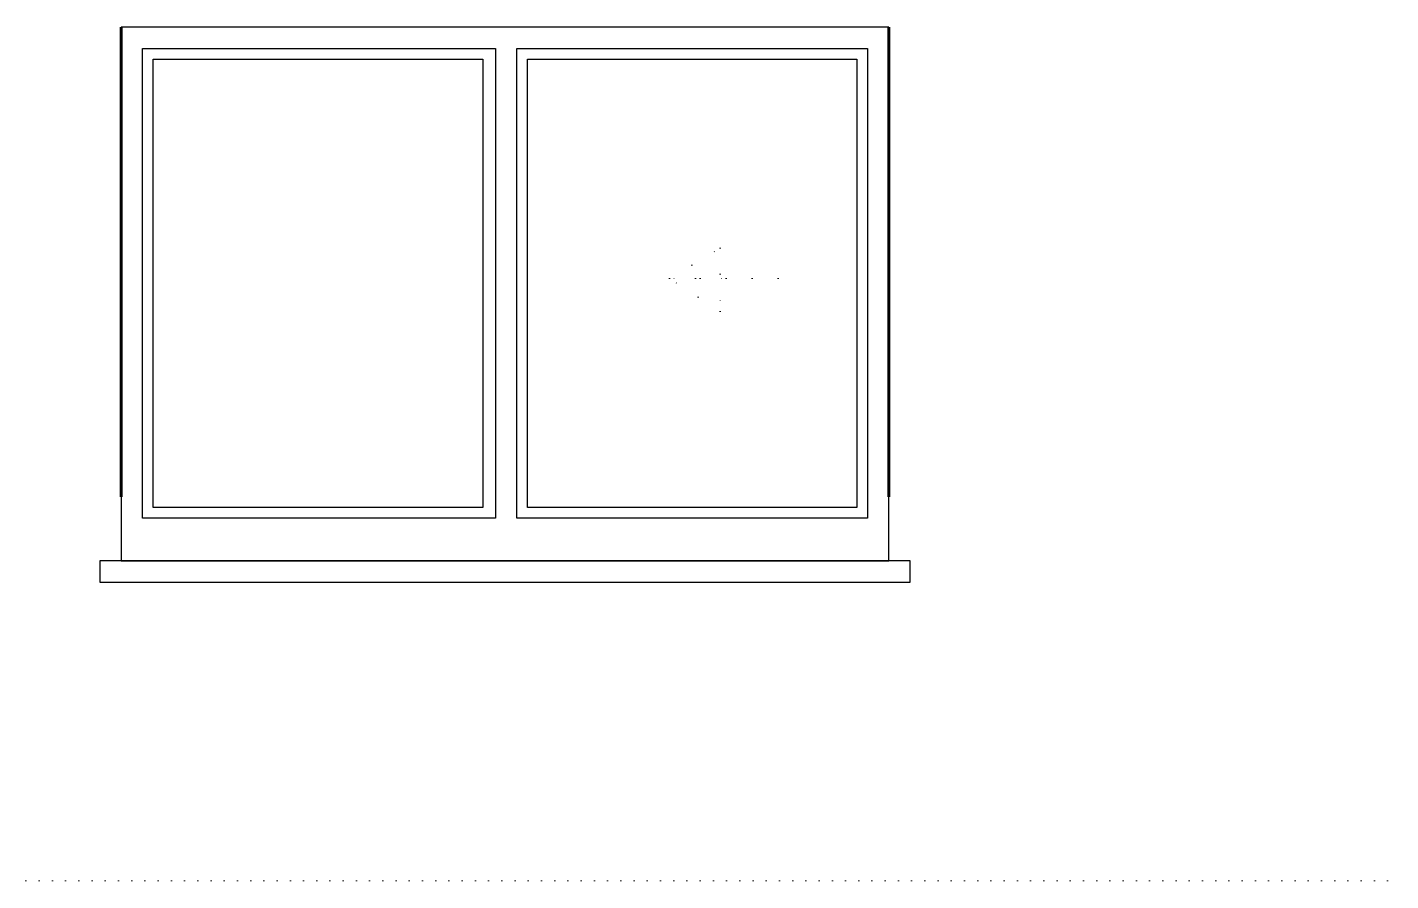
# Model space of a CAD drawing. Extents: x 775040 to 808375, y 4159409 to 4163651.
# Drawn here: x 800058.1 to 800377.9, y 4162378.6 to 4162578.6 of the extents above; entities that cross this region are included whole.
import ezdxf

# ---------------------------------------------------------------- set-up
doc = ezdxf.new("R2010")
doc.units = 0
doc.header["$MEASUREMENT"] = 0
doc.linetypes.add('ACAD_ISO07W100', pattern=[3, 0, -3])
doc.linetypes.add('DUZ', pattern=[500, 500])
doc.layers.get('0').update_dxf_attribs({"linetype": 'DUZ'})
doc.layers.add('pencere', color=3, linetype='Continuous')
doc.layers.add('Z_g8', color=192, linetype='Continuous', lineweight=30)
doc.layers.add('Z_izdot', color=42, linetype='ACAD_ISO07W100', lineweight=9)

msp = doc.modelspace()

# ---------------------------------------------------------------- linework, layer by layer
at = {"color": 0, "linetype": 'Continuous', "lineweight": 60}
for p, q in [((800080.19, 4162578.58), (800080.19, 4162468.58)), ((800260.19, 4162578.58), (800260.19, 4162468.58))]:
    msp.add_line(p, q, dxfattribs=at)
at = {"layer": 'pencere', "color": 21}
for points in [[(800167.94, 4162573.58), (800167.94, 4162463.58), (800085.19, 4162463.58), (800085.19, 4162573.58), (800167.94, 4162573.58)], [(800172.94, 4162573.58), (800255.19, 4162573.58), (800255.19, 4162463.58), (800172.94, 4162463.58), (800172.94, 4162573.58)]]:
    msp.add_lwpolyline(points, dxfattribs=at)
at = {"layer": 'pencere', "color": 8}
for points in [[(800087.69, 4162571.08), (800164.94, 4162571.08), (800164.94, 4162466.08), (800087.69, 4162466.08)], [(800175.44, 4162571.08), (800252.69, 4162571.08), (800252.69, 4162466.08), (800175.44, 4162466.08)]]:
    msp.add_lwpolyline(points, close=True, dxfattribs=at)
at = {"layer": 'Z_g8'}
msp.add_line((800080.19, 4162453.58), (800260.19, 4162453.58), dxfattribs=at)
for points in [[(800080.19, 4162453.58), (800260.19, 4162453.58), (800260.19, 4162578.58), (800080.19, 4162578.58)], [(800075.19, 4162448.58), (800265.19, 4162448.58), (800265.19, 4162453.58), (800075.19, 4162453.58)]]:
    msp.add_lwpolyline(points, close=True, dxfattribs=at)
at = {"layer": 'Z_izdot', "ltscale": 2}
for p, q in [((800208.73, 4162519.72), (800220.61, 4162526.83)), ((800220.61, 4162526.83), (800220.61, 4162512.01)), ((800234.26, 4162519.72), (800208.73, 4162519.72)), ((800208.73, 4162519.72), (800221.5, 4162519.72)), ((800220.61, 4162512.01), (800208.73, 4162519.72))]:
    msp.add_line(p, q, dxfattribs=at)
at = {"layer": 'Z_izdot'}
msp.add_line((801229.63, 4162378.58), (797358.13, 4162378.58), dxfattribs=at)

doc.saveas('drawing.dxf')
